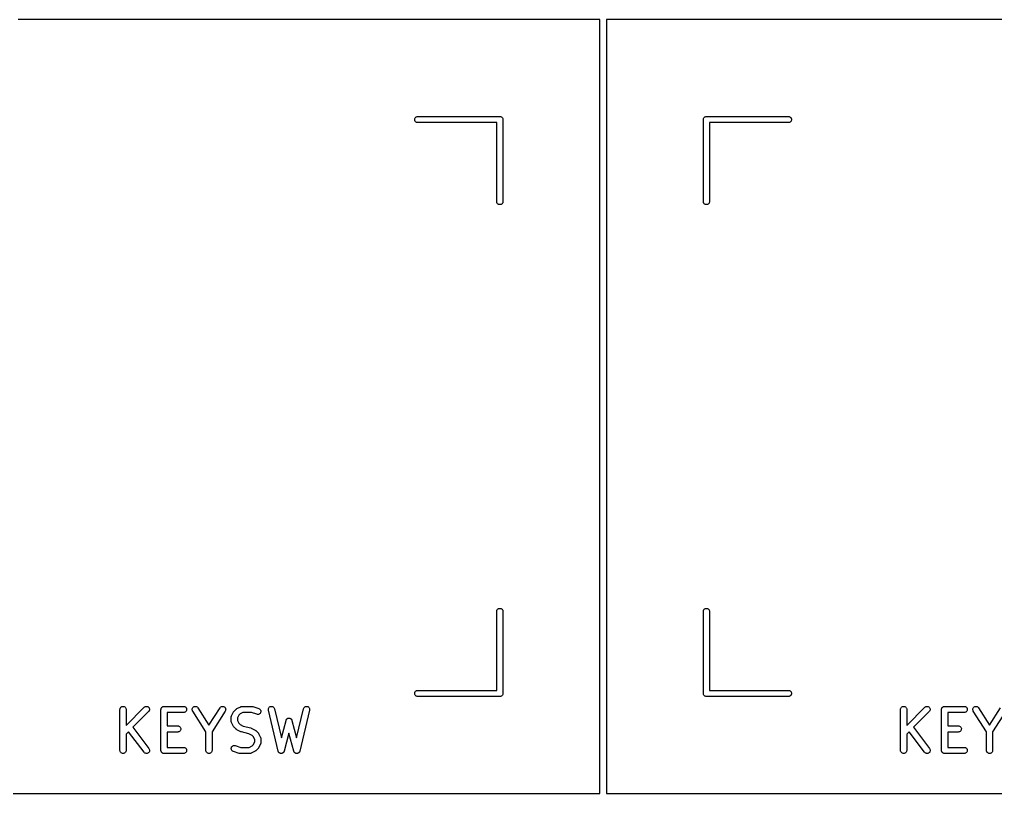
# Model space of a CAD drawing. Extents: x 2.66 to 9.48, y -6.37 to -1.13.
# Drawn here: x 5.101 to 6.039, y -3.444 to -2.7 of the extents above; entities that cross this region are included whole.
import ezdxf

# ---------------------------------------------------------------- set-up
doc = ezdxf.new("R2010")
doc.units = 0
doc.header["$MEASUREMENT"] = 0
doc.layers.add('BLACK', color=7, linetype='CONTINUOUS')

msp = doc.modelspace()

# ---------------------------------------------------------------- linework, layer by layer
at = {"layer": 'BLACK', "linetype": 'CONTINUOUS'}
for p, q in [((5.65866, -2.70039), (5.09995, -2.70039)), ((5.65866, -3.4437), (5.65866, -2.70039)), ((5.84887, -2.70039), (5.66496, -2.70039)), ((5.66496, -2.70039), (5.66496, -3.4437)), ((5.84902, -2.70041), (5.84887, -2.70039)), ((5.84916, -2.70039), (5.84902, -2.70041)), ((5.84926, -2.70039), (5.84916, -2.70039)), ((5.84941, -2.70041), (5.84926, -2.70039)), ((5.84955, -2.70039), (5.84941, -2.70041)), ((6.40827, -2.70039), (5.84955, -2.70039)), ((5.48089, -2.79646), (5.48095, -2.79588)), ((5.48095, -2.79704), (5.48089, -2.79646)), ((5.48095, -2.79588), (5.48112, -2.79532)), ((5.48112, -2.79759), (5.48095, -2.79704)), ((5.48112, -2.79532), (5.48139, -2.79481)), ((5.48139, -2.79811), (5.48112, -2.79759)), ((5.48139, -2.79481), (5.48176, -2.79436)), ((5.48176, -2.79855), (5.48139, -2.79811)), ((5.48176, -2.79436), (5.48221, -2.79399)), ((5.48221, -2.79892), (5.48176, -2.79855)), ((5.48221, -2.79399), (5.48272, -2.79372)), ((5.48272, -2.7992), (5.48221, -2.79892)), ((5.48272, -2.79372), (5.48328, -2.79355)), ((5.48328, -2.79937), (5.48272, -2.7992)), ((5.48328, -2.79355), (5.48371, -2.7935)), ((5.48371, -2.79941), (5.48328, -2.79937)), ((5.48371, -2.7935), (5.56245, -2.7935)), ((5.55965, -2.79941), (5.48371, -2.79941)), ((5.55965, -2.87534), (5.55965, -2.79941)), ((5.56245, -2.7935), (5.5626, -2.79349)), ((5.5626, -2.79349), (5.56274, -2.7935)), ((5.56274, -2.7935), (5.56318, -2.79355)), ((5.56318, -2.79355), (5.56373, -2.79372)), ((5.56373, -2.79372), (5.56425, -2.79399)), ((5.56425, -2.79399), (5.5647, -2.79436)), ((5.5647, -2.79436), (5.56507, -2.79481)), ((5.56507, -2.79481), (5.56534, -2.79532)), ((5.56534, -2.79532), (5.56551, -2.79588)), ((5.56551, -2.79588), (5.56557, -2.79646)), ((5.56557, -2.79646), (5.56555, -2.7966)), ((5.56555, -2.7966), (5.56555, -2.87534)), ((5.75806, -2.79646), (5.75811, -2.79588)), ((5.75807, -2.7966), (5.75806, -2.79646)), ((5.75807, -2.87534), (5.75807, -2.7966)), ((5.75811, -2.79588), (5.75828, -2.79532)), ((5.75828, -2.79532), (5.75856, -2.79481)), ((5.75856, -2.79481), (5.75893, -2.79436)), ((5.75893, -2.79436), (5.75938, -2.79399)), ((5.75938, -2.79399), (5.75989, -2.79372)), ((5.75989, -2.79372), (5.76044, -2.79355)), ((5.76044, -2.79355), (5.76088, -2.7935)), ((5.76088, -2.7935), (5.76102, -2.79349)), ((5.76102, -2.79349), (5.76117, -2.7935)), ((5.76117, -2.7935), (5.83991, -2.7935)), ((5.83991, -2.79941), (5.76398, -2.79941)), ((5.76398, -2.79941), (5.76398, -2.87534)), ((5.83991, -2.7935), (5.84034, -2.79355)), ((5.84034, -2.79937), (5.83991, -2.79941)), ((5.84034, -2.79355), (5.8409, -2.79372)), ((5.8409, -2.7992), (5.84034, -2.79937)), ((5.8409, -2.79372), (5.84141, -2.79399)), ((5.84141, -2.79892), (5.8409, -2.7992)), ((5.84141, -2.79399), (5.84186, -2.79436)), ((5.84186, -2.79855), (5.84141, -2.79892)), ((5.84186, -2.79436), (5.84223, -2.79481)), ((5.84223, -2.79811), (5.84186, -2.79855)), ((5.84223, -2.79481), (5.8425, -2.79532)), ((5.8425, -2.79759), (5.84223, -2.79811)), ((5.8425, -2.79532), (5.84267, -2.79588)), ((5.84267, -2.79704), (5.8425, -2.79759)), ((5.84267, -2.79588), (5.84273, -2.79646)), ((5.84273, -2.79646), (5.84267, -2.79704)), ((5.55969, -2.87578), (5.55965, -2.87534)), ((5.55986, -2.87633), (5.55969, -2.87578)), ((5.56013, -2.87685), (5.55986, -2.87633)), ((5.5605, -2.87729), (5.56013, -2.87685)), ((5.56507, -2.87685), (5.5647, -2.87729)), ((5.56534, -2.87633), (5.56507, -2.87685)), ((5.56551, -2.87578), (5.56534, -2.87633)), ((5.56555, -2.87534), (5.56551, -2.87578)), ((5.75811, -2.87578), (5.75807, -2.87534)), ((5.75828, -2.87633), (5.75811, -2.87578)), ((5.75856, -2.87685), (5.75828, -2.87633)), ((5.75893, -2.87729), (5.75856, -2.87685)), ((5.76349, -2.87685), (5.76312, -2.87729)), ((5.76376, -2.87633), (5.76349, -2.87685)), ((5.76393, -2.87578), (5.76376, -2.87633)), ((5.76398, -2.87534), (5.76393, -2.87578)), ((5.56095, -2.87766), (5.5605, -2.87729)), ((5.56146, -2.87794), (5.56095, -2.87766)), ((5.56202, -2.87811), (5.56146, -2.87794)), ((5.5626, -2.87816), (5.56202, -2.87811)), ((5.56318, -2.87811), (5.5626, -2.87816)), ((5.56373, -2.87794), (5.56318, -2.87811)), ((5.56425, -2.87766), (5.56373, -2.87794)), ((5.5647, -2.87729), (5.56425, -2.87766)), ((5.75938, -2.87766), (5.75893, -2.87729)), ((5.75989, -2.87794), (5.75938, -2.87766)), ((5.76044, -2.87811), (5.75989, -2.87794)), ((5.76102, -2.87816), (5.76044, -2.87811)), ((5.7616, -2.87811), (5.76102, -2.87816)), ((5.76216, -2.87794), (5.7616, -2.87811)), ((5.76267, -2.87766), (5.76216, -2.87794)), ((5.76312, -2.87729), (5.76267, -2.87766)), ((5.55965, -3.26875), (5.55969, -3.26832)), ((5.55965, -3.34469), (5.55965, -3.26875)), ((5.55969, -3.26832), (5.55986, -3.26776)), ((5.55986, -3.26776), (5.56013, -3.26725)), ((5.56013, -3.26725), (5.5605, -3.2668)), ((5.5605, -3.2668), (5.56095, -3.26643)), ((5.56095, -3.26643), (5.56146, -3.26616)), ((5.56146, -3.26616), (5.56202, -3.26599)), ((5.56202, -3.26599), (5.5626, -3.26593)), ((5.5626, -3.26593), (5.56318, -3.26599)), ((5.56318, -3.26599), (5.56373, -3.26616)), ((5.56373, -3.26616), (5.56425, -3.26643)), ((5.56425, -3.26643), (5.5647, -3.2668)), ((5.5647, -3.2668), (5.56507, -3.26725)), ((5.56507, -3.26725), (5.56534, -3.26776)), ((5.56534, -3.26776), (5.56551, -3.26832)), ((5.56551, -3.26832), (5.56555, -3.26875)), ((5.56555, -3.26875), (5.56555, -3.34749)), ((5.75807, -3.26875), (5.75811, -3.26832)), ((5.75807, -3.34749), (5.75807, -3.26875)), ((5.75811, -3.26832), (5.75828, -3.26776)), ((5.75828, -3.26776), (5.75856, -3.26725)), ((5.75856, -3.26725), (5.75893, -3.2668)), ((5.75893, -3.2668), (5.75938, -3.26643)), ((5.75938, -3.26643), (5.75989, -3.26616)), ((5.75989, -3.26616), (5.76044, -3.26599)), ((5.76044, -3.26599), (5.76102, -3.26593)), ((5.76102, -3.26593), (5.7616, -3.26599)), ((5.7616, -3.26599), (5.76216, -3.26616)), ((5.76216, -3.26616), (5.76267, -3.26643)), ((5.76267, -3.26643), (5.76312, -3.2668)), ((5.76312, -3.2668), (5.76349, -3.26725)), ((5.76349, -3.26725), (5.76376, -3.26776)), ((5.76376, -3.26776), (5.76393, -3.26832)), ((5.76393, -3.26832), (5.76398, -3.26875)), ((5.76398, -3.26875), (5.76398, -3.34469)), ((5.48139, -3.34599), (5.48176, -3.34554)), ((5.48176, -3.34554), (5.48221, -3.34517)), ((5.48221, -3.34517), (5.48272, -3.3449)), ((5.48272, -3.3449), (5.48328, -3.34473)), ((5.48328, -3.34473), (5.48371, -3.34469)), ((5.48371, -3.34469), (5.55965, -3.34469)), ((5.76398, -3.34469), (5.83991, -3.34469)), ((5.83991, -3.34469), (5.84034, -3.34473)), ((5.84034, -3.34473), (5.8409, -3.3449)), ((5.8409, -3.3449), (5.84141, -3.34517)), ((5.84141, -3.34517), (5.84186, -3.34554)), ((5.84186, -3.34554), (5.84223, -3.34599)), ((5.48089, -3.34764), (5.48095, -3.34706)), ((5.48095, -3.34822), (5.48089, -3.34764)), ((5.48095, -3.34706), (5.48112, -3.3465)), ((5.48112, -3.34877), (5.48095, -3.34822)), ((5.48112, -3.3465), (5.48139, -3.34599)), ((5.48139, -3.34929), (5.48112, -3.34877)), ((5.48176, -3.34974), (5.48139, -3.34929)), ((5.48221, -3.3501), (5.48176, -3.34974)), ((5.48272, -3.35038), (5.48221, -3.3501)), ((5.48328, -3.35055), (5.48272, -3.35038)), ((5.48371, -3.35059), (5.48328, -3.35055)), ((5.56245, -3.35059), (5.48371, -3.35059)), ((5.5626, -3.3506), (5.56245, -3.35059)), ((5.56274, -3.35059), (5.5626, -3.3506)), ((5.56318, -3.35055), (5.56274, -3.35059)), ((5.56373, -3.35038), (5.56318, -3.35055)), ((5.56425, -3.3501), (5.56373, -3.35038)), ((5.5647, -3.34974), (5.56425, -3.3501)), ((5.56507, -3.34929), (5.5647, -3.34974)), ((5.56534, -3.34877), (5.56507, -3.34929)), ((5.56551, -3.34822), (5.56534, -3.34877)), ((5.56557, -3.34764), (5.56551, -3.34822)), ((5.56555, -3.34749), (5.56557, -3.34764)), ((5.75806, -3.34764), (5.75807, -3.34749)), ((5.75811, -3.34822), (5.75806, -3.34764)), ((5.75828, -3.34877), (5.75811, -3.34822)), ((5.75856, -3.34929), (5.75828, -3.34877)), ((5.75893, -3.34974), (5.75856, -3.34929)), ((5.75938, -3.3501), (5.75893, -3.34974)), ((5.75989, -3.35038), (5.75938, -3.3501)), ((5.76044, -3.35055), (5.75989, -3.35038)), ((5.76102, -3.3506), (5.76044, -3.35055)), ((5.76117, -3.35059), (5.76102, -3.3506)), ((5.83991, -3.35059), (5.76117, -3.35059)), ((5.84034, -3.35055), (5.83991, -3.35059)), ((5.8409, -3.35038), (5.84034, -3.35055)), ((5.84141, -3.3501), (5.8409, -3.35038)), ((5.84186, -3.34974), (5.84141, -3.3501)), ((5.84223, -3.34929), (5.84186, -3.34974)), ((5.84223, -3.34599), (5.8425, -3.3465)), ((5.8425, -3.34877), (5.84223, -3.34929)), ((5.8425, -3.3465), (5.84267, -3.34706)), ((5.84267, -3.34822), (5.8425, -3.34877)), ((5.84267, -3.34706), (5.84273, -3.34764)), ((5.84273, -3.34764), (5.84267, -3.34822)), ((5.19782, -3.36295), (5.19788, -3.36237)), ((5.19782, -3.36299), (5.19782, -3.36295)), ((5.19782, -3.40236), (5.19782, -3.36299)), ((5.19788, -3.36237), (5.19805, -3.36182)), ((5.19805, -3.36182), (5.19833, -3.36132)), ((5.19833, -3.36132), (5.1987, -3.36088)), ((5.1987, -3.36088), (5.19915, -3.36052)), ((5.19915, -3.36052), (5.19966, -3.36025)), ((5.19966, -3.36025), (5.20022, -3.36009)), ((5.20022, -3.36009), (5.20079, -3.36003)), ((5.20079, -3.36003), (5.20136, -3.36009)), ((5.20136, -3.36009), (5.20191, -3.36027)), ((5.20191, -3.36027), (5.20242, -3.36054)), ((5.20242, -3.36054), (5.20286, -3.36091)), ((5.20286, -3.36091), (5.20323, -3.36135)), ((5.20323, -3.36135), (5.2035, -3.36186)), ((5.2035, -3.36186), (5.20367, -3.36241)), ((5.20367, -3.36241), (5.20372, -3.36299)), ((5.20372, -3.37836), (5.22118, -3.3609)), ((5.20372, -3.36299), (5.20372, -3.37836)), ((5.22118, -3.3609), (5.22121, -3.36087)), ((5.22121, -3.36087), (5.22166, -3.36051)), ((5.22166, -3.36051), (5.22217, -3.36025)), ((5.22217, -3.36025), (5.22272, -3.36008)), ((5.22272, -3.36008), (5.2233, -3.36003)), ((5.2233, -3.36003), (5.22387, -3.3601)), ((5.22387, -3.3601), (5.22442, -3.36027)), ((5.22442, -3.36027), (5.22493, -3.36055)), ((5.22493, -3.36055), (5.22537, -3.36091)), ((5.22537, -3.36091), (5.22573, -3.36136)), ((5.22599, -3.36412), (5.22572, -3.36463)), ((5.22573, -3.36136), (5.226, -3.36187)), ((5.22616, -3.36357), (5.22599, -3.36412)), ((5.226, -3.36187), (5.22616, -3.36242)), ((5.22616, -3.36242), (5.22622, -3.363)), ((5.22622, -3.363), (5.22616, -3.36357)), ((5.23719, -3.36295), (5.23722, -3.36267)), ((5.23719, -3.36297), (5.23719, -3.36295)), ((5.23719, -3.36299), (5.23719, -3.36297)), ((5.23719, -3.36297), (5.23719, -3.36297)), ((5.23719, -3.36297), (5.23719, -3.36297)), ((5.23719, -3.40236), (5.23719, -3.36299)), ((5.23722, -3.36267), (5.23725, -3.36239)), ((5.23725, -3.36237), (5.23733, -3.36211)), ((5.23725, -3.36238), (5.23725, -3.36237)), ((5.23725, -3.36239), (5.23725, -3.36238)), ((5.23733, -3.36211), (5.23742, -3.36184)), ((5.23742, -3.36182), (5.23756, -3.36158)), ((5.23742, -3.36183), (5.23742, -3.36182)), ((5.23742, -3.36184), (5.23742, -3.36183)), ((5.23756, -3.36158), (5.23769, -3.36134)), ((5.23769, -3.36134), (5.2377, -3.36133)), ((5.2377, -3.36132), (5.23788, -3.36111)), ((5.2377, -3.36133), (5.2377, -3.36132)), ((5.23788, -3.36111), (5.23806, -3.36089)), ((5.23806, -3.36089), (5.23807, -3.36089)), ((5.23807, -3.36088), (5.23829, -3.3607)), ((5.23807, -3.36089), (5.23807, -3.36088)), ((5.23829, -3.3607), (5.2385, -3.36053)), ((5.2385, -3.36053), (5.23851, -3.36052)), ((5.23851, -3.36052), (5.23852, -3.36052)), ((5.23852, -3.36052), (5.23877, -3.36039)), ((5.23877, -3.36039), (5.23901, -3.36026)), ((5.23901, -3.36026), (5.23902, -3.36025)), ((5.23902, -3.36025), (5.23903, -3.36025)), ((5.23903, -3.36025), (5.2393, -3.36017)), ((5.2393, -3.36017), (5.23957, -3.36009)), ((5.23957, -3.36009), (5.23958, -3.36009)), ((5.23958, -3.36009), (5.23959, -3.36009)), ((5.23959, -3.36009), (5.23986, -3.36006)), ((5.23986, -3.36006), (5.24014, -3.36003)), ((5.24014, -3.36003), (5.25889, -3.36003)), ((5.25889, -3.36003), (5.25893, -3.36003)), ((5.25893, -3.36003), (5.2595, -3.3601)), ((5.2595, -3.3601), (5.26005, -3.36027)), ((5.26005, -3.36027), (5.26055, -3.36055)), ((5.26055, -3.36055), (5.261, -3.36092)), ((5.261, -3.36092), (5.26136, -3.36137)), ((5.26161, -3.36413), (5.26133, -3.36464)), ((5.26136, -3.36137), (5.26162, -3.36188)), ((5.26178, -3.36358), (5.26161, -3.36413)), ((5.26162, -3.36188), (5.26179, -3.36243)), ((5.26184, -3.36301), (5.26178, -3.36358)), ((5.26179, -3.36243), (5.26184, -3.36301)), ((5.26718, -3.36289), (5.26726, -3.36232)), ((5.26722, -3.36346), (5.26718, -3.36289)), ((5.26737, -3.36402), (5.26722, -3.36346)), ((5.26726, -3.36232), (5.26744, -3.36177)), ((5.26762, -3.36454), (5.26737, -3.36402)), ((5.26744, -3.36177), (5.26773, -3.36127)), ((5.26764, -3.36457), (5.26762, -3.36454)), ((5.26773, -3.36127), (5.26811, -3.36084)), ((5.26811, -3.36084), (5.26857, -3.36049)), ((5.26857, -3.36049), (5.26908, -3.36023)), ((5.26908, -3.36023), (5.26964, -3.36008)), ((5.26964, -3.36008), (5.27021, -3.36004)), ((5.27021, -3.36004), (5.27079, -3.36011)), ((5.27079, -3.36011), (5.27133, -3.36029)), ((5.27133, -3.36029), (5.27183, -3.36057)), ((5.27183, -3.36057), (5.27227, -3.36095)), ((5.27227, -3.36095), (5.27263, -3.3614)), ((5.27263, -3.3614), (5.28326, -3.37811)), ((5.28326, -3.37811), (5.29389, -3.3614)), ((5.29389, -3.3614), (5.29391, -3.36137)), ((5.29391, -3.36137), (5.29427, -3.36092)), ((5.29427, -3.36092), (5.29472, -3.36055)), ((5.29472, -3.36055), (5.29522, -3.36027)), ((5.29522, -3.36027), (5.29577, -3.3601)), ((5.29577, -3.3601), (5.29634, -3.36003)), ((5.29634, -3.36003), (5.29692, -3.36008)), ((5.29692, -3.36008), (5.29747, -3.36024)), ((5.29747, -3.36024), (5.29798, -3.36051)), ((5.29798, -3.36051), (5.29844, -3.36087)), ((5.29844, -3.36087), (5.29881, -3.36131)), ((5.29881, -3.36131), (5.29909, -3.36181)), ((5.29913, -3.36406), (5.29887, -3.36457)), ((5.29909, -3.36181), (5.29927, -3.36236)), ((5.29929, -3.3635), (5.29913, -3.36406)), ((5.29927, -3.36236), (5.29933, -3.36293)), ((5.29933, -3.36293), (5.29929, -3.3635)), ((5.30742, -3.36465), (5.30929, -3.36277)), ((5.30929, -3.36277), (5.30932, -3.36275)), ((5.30932, -3.36275), (5.30945, -3.36264)), ((5.30945, -3.36264), (5.30957, -3.36253)), ((5.30957, -3.36253), (5.30968, -3.36246)), ((5.30968, -3.36246), (5.30977, -3.36239)), ((5.30977, -3.36239), (5.30992, -3.36231)), ((5.30992, -3.36231), (5.31006, -3.36222)), ((5.31006, -3.36222), (5.31381, -3.36035)), ((5.31381, -3.36035), (5.31385, -3.36033)), ((5.31385, -3.36033), (5.31393, -3.3603)), ((5.31393, -3.3603), (5.314, -3.36026)), ((5.314, -3.36026), (5.3142, -3.3602)), ((5.3142, -3.3602), (5.31439, -3.36013)), ((5.31439, -3.36013), (5.31447, -3.36012)), ((5.31447, -3.36012), (5.31456, -3.36009)), ((5.31456, -3.36009), (5.31476, -3.36007)), ((5.31476, -3.36007), (5.31496, -3.36004)), ((5.31496, -3.36004), (5.31504, -3.36004)), ((5.31504, -3.36004), (5.31513, -3.36003)), ((5.31513, -3.36003), (5.3245, -3.36003)), ((5.3245, -3.36003), (5.32454, -3.36003)), ((5.32454, -3.36003), (5.32471, -3.36005)), ((5.32471, -3.36005), (5.32487, -3.36006)), ((5.32487, -3.36006), (5.32499, -3.36009)), ((5.32499, -3.36009), (5.32512, -3.3601)), ((5.32512, -3.3601), (5.32528, -3.36015)), ((5.32528, -3.36015), (5.32544, -3.36019)), ((5.32544, -3.36019), (5.33106, -3.36206)), ((5.33106, -3.36206), (5.3311, -3.36207)), ((5.3311, -3.36207), (5.33162, -3.36232)), ((5.33162, -3.36232), (5.33209, -3.36266)), ((5.33209, -3.36266), (5.33248, -3.36308)), ((5.33248, -3.36308), (5.33278, -3.36357)), ((5.33278, -3.36357), (5.33298, -3.36411)), ((5.33298, -3.36411), (5.33307, -3.36468)), ((5.3403, -3.36306), (5.34034, -3.36248)), ((5.34037, -3.36363), (5.3403, -3.36306)), ((5.34034, -3.36248), (5.34049, -3.36193)), ((5.34038, -3.36367), (5.34037, -3.36363)), ((5.34975, -3.40304), (5.34038, -3.36367)), ((5.34049, -3.36193), (5.34075, -3.36141)), ((5.34075, -3.36141), (5.34111, -3.36096)), ((5.34111, -3.36096), (5.34154, -3.36058)), ((5.34154, -3.36058), (5.34204, -3.36029)), ((5.34204, -3.36029), (5.34259, -3.36011)), ((5.34259, -3.36011), (5.34316, -3.36004)), ((5.34316, -3.36004), (5.34373, -3.36007)), ((5.34373, -3.36007), (5.34429, -3.36022)), ((5.34429, -3.36022), (5.34481, -3.36048)), ((5.34481, -3.36048), (5.34526, -3.36083)), ((5.34526, -3.36083), (5.34565, -3.36126)), ((5.34565, -3.36126), (5.34594, -3.36176)), ((5.34594, -3.36176), (5.34612, -3.3623)), ((5.34612, -3.3623), (5.35279, -3.39029)), ((5.36746, -3.39029), (5.37412, -3.3623)), ((5.37987, -3.36367), (5.3705, -3.40304)), ((5.37412, -3.3623), (5.37413, -3.36226)), ((5.37413, -3.36226), (5.37433, -3.36172)), ((5.37433, -3.36172), (5.37463, -3.36123)), ((5.37463, -3.36123), (5.37501, -3.3608)), ((5.37501, -3.3608), (5.37548, -3.36046)), ((5.37548, -3.36046), (5.376, -3.36021)), ((5.376, -3.36021), (5.37655, -3.36007)), ((5.37655, -3.36007), (5.37713, -3.36004)), ((5.37713, -3.36004), (5.3777, -3.36012)), ((5.3777, -3.36012), (5.37824, -3.36031)), ((5.37824, -3.36031), (5.37874, -3.3606)), ((5.37874, -3.3606), (5.37917, -3.36099)), ((5.37917, -3.36099), (5.37952, -3.36145)), ((5.37952, -3.36145), (5.37977, -3.36197)), ((5.37977, -3.36197), (5.37991, -3.36253)), ((5.37995, -3.3631), (5.37987, -3.36367)), ((5.37991, -3.36253), (5.37995, -3.3631)), ((5.94742, -3.36295), (5.94749, -3.36237)), ((5.94742, -3.36299), (5.94742, -3.36295)), ((5.94742, -3.40236), (5.94742, -3.36299)), ((5.94749, -3.36237), (5.94766, -3.36182)), ((5.94766, -3.36182), (5.94794, -3.36132)), ((5.94794, -3.36132), (5.94831, -3.36088)), ((5.94831, -3.36088), (5.94876, -3.36052)), ((5.94876, -3.36052), (5.94927, -3.36025)), ((5.94927, -3.36025), (5.94982, -3.36009)), ((5.94982, -3.36009), (5.9504, -3.36003)), ((5.9504, -3.36003), (5.95097, -3.36009)), ((5.95097, -3.36009), (5.95152, -3.36027)), ((5.95152, -3.36027), (5.95203, -3.36054)), ((5.95203, -3.36054), (5.95247, -3.36091)), ((5.95247, -3.36091), (5.95283, -3.36135)), ((5.95283, -3.36135), (5.9531, -3.36186)), ((5.9531, -3.36186), (5.95327, -3.36241)), ((5.95327, -3.36241), (5.95333, -3.36299)), ((5.95333, -3.37836), (5.97078, -3.3609)), ((5.95333, -3.36299), (5.95333, -3.37836)), ((5.97078, -3.3609), (5.97081, -3.36087)), ((5.97081, -3.36087), (5.97126, -3.36051)), ((5.97126, -3.36051), (5.97178, -3.36025)), ((5.97178, -3.36025), (5.97233, -3.36008)), ((5.97233, -3.36008), (5.9729, -3.36003)), ((5.9729, -3.36003), (5.97348, -3.3601)), ((5.97348, -3.3601), (5.97403, -3.36027)), ((5.97403, -3.36027), (5.97453, -3.36055)), ((5.97453, -3.36055), (5.97497, -3.36091)), ((5.97497, -3.36091), (5.97534, -3.36136)), ((5.9756, -3.36412), (5.97533, -3.36463)), ((5.97534, -3.36136), (5.97561, -3.36187)), ((5.97577, -3.36357), (5.9756, -3.36412)), ((5.97561, -3.36187), (5.97577, -3.36242)), ((5.97577, -3.36242), (5.97582, -3.363)), ((5.97582, -3.363), (5.97577, -3.36357)), ((5.98679, -3.36295), (5.98682, -3.36267)), ((5.98679, -3.36297), (5.98679, -3.36295)), ((5.98679, -3.36299), (5.98679, -3.36297)), ((5.98679, -3.36297), (5.98679, -3.36297)), ((5.98679, -3.36297), (5.98679, -3.36297)), ((5.98679, -3.40236), (5.98679, -3.36299)), ((5.98682, -3.36267), (5.98685, -3.36239)), ((5.98685, -3.36239), (5.98686, -3.36238)), ((5.98686, -3.36237), (5.98694, -3.36211)), ((5.98686, -3.36238), (5.98686, -3.36237)), ((5.98694, -3.36211), (5.98702, -3.36184)), ((5.98702, -3.36184), (5.98703, -3.36183)), ((5.98703, -3.36182), (5.98717, -3.36158)), ((5.98703, -3.36183), (5.98703, -3.36182)), ((5.98717, -3.36158), (5.9873, -3.36134)), ((5.9873, -3.36133), (5.98731, -3.36132)), ((5.9873, -3.36134), (5.9873, -3.36133)), ((5.98731, -3.36132), (5.98749, -3.36111)), ((5.98749, -3.36111), (5.98766, -3.36089)), ((5.98766, -3.36089), (5.98767, -3.36089)), ((5.98767, -3.36089), (5.98768, -3.36088)), ((5.98768, -3.36088), (5.98789, -3.3607)), ((5.98789, -3.3607), (5.98811, -3.36053)), ((5.98811, -3.36053), (5.98812, -3.36052)), ((5.98812, -3.36052), (5.98813, -3.36052)), ((5.98813, -3.36052), (5.98837, -3.36039)), ((5.98837, -3.36039), (5.98862, -3.36026)), ((5.98862, -3.36026), (5.98863, -3.36025)), ((5.98863, -3.36025), (5.98864, -3.36025)), ((5.98864, -3.36025), (5.98891, -3.36017)), ((5.98891, -3.36017), (5.98917, -3.36009)), ((5.98917, -3.36009), (5.98918, -3.36009)), ((5.98918, -3.36009), (5.98919, -3.36009)), ((5.98919, -3.36009), (5.98947, -3.36006)), ((5.98947, -3.36006), (5.98975, -3.36003)), ((5.98975, -3.36003), (6.00849, -3.36003)), ((6.00849, -3.36003), (6.00853, -3.36003)), ((6.00853, -3.36003), (6.00911, -3.3601)), ((6.00911, -3.3601), (6.00966, -3.36027)), ((6.00966, -3.36027), (6.01016, -3.36055)), ((6.01016, -3.36055), (6.0106, -3.36092)), ((6.0106, -3.36092), (6.01096, -3.36137)), ((6.01121, -3.36413), (6.01094, -3.36464)), ((6.01096, -3.36137), (6.01123, -3.36188)), ((6.01139, -3.36358), (6.01121, -3.36413)), ((6.01123, -3.36188), (6.01139, -3.36243)), ((6.01139, -3.36243), (6.01145, -3.36301)), ((6.01145, -3.36301), (6.01139, -3.36358)), ((6.01679, -3.36289), (6.01687, -3.36232)), ((6.01683, -3.36346), (6.01679, -3.36289)), ((6.01697, -3.36402), (6.01683, -3.36346)), ((6.01687, -3.36232), (6.01705, -3.36177)), ((6.01723, -3.36454), (6.01697, -3.36402)), ((6.01705, -3.36177), (6.01734, -3.36127)), ((6.01725, -3.36457), (6.01723, -3.36454)), ((6.01734, -3.36127), (6.01772, -3.36084)), ((6.01772, -3.36084), (6.01817, -3.36049)), ((6.01817, -3.36049), (6.01869, -3.36023)), ((6.01869, -3.36023), (6.01925, -3.36008)), ((6.01925, -3.36008), (6.01982, -3.36004)), ((6.01982, -3.36004), (6.02039, -3.36011)), ((6.02039, -3.36011), (6.02094, -3.36029)), ((6.02094, -3.36029), (6.02144, -3.36057)), ((6.02144, -3.36057), (6.02188, -3.36095)), ((6.02188, -3.36095), (6.02223, -3.3614)), ((6.02223, -3.3614), (6.03286, -3.37811)), ((6.03286, -3.37811), (6.0435, -3.3614)), ((5.22535, -3.36508), (5.21029, -3.38014)), ((5.22572, -3.36463), (5.22535, -3.36508)), ((5.25889, -3.36594), (5.24309, -3.36594)), ((5.24309, -3.36594), (5.24309, -3.37878)), ((5.25946, -3.36588), (5.25889, -3.36594)), ((5.26001, -3.36572), (5.25946, -3.36588)), ((5.26052, -3.36545), (5.26001, -3.36572)), ((5.26097, -3.36508), (5.26052, -3.36545)), ((5.26133, -3.36464), (5.26097, -3.36508)), ((5.28031, -3.38447), (5.26764, -3.36457)), ((5.29887, -3.36457), (5.28621, -3.38447)), ((5.30468, -3.37045), (5.30469, -3.37036)), ((5.30468, -3.37049), (5.30468, -3.37045)), ((5.30468, -3.37424), (5.30468, -3.37049)), ((5.30469, -3.37027), (5.30472, -3.37007)), ((5.30469, -3.37036), (5.30469, -3.37027)), ((5.30472, -3.37007), (5.30474, -3.36987)), ((5.30474, -3.36987), (5.30477, -3.36979)), ((5.30477, -3.36979), (5.30478, -3.3697)), ((5.30478, -3.3697), (5.30486, -3.36952)), ((5.30486, -3.36952), (5.30492, -3.36932)), ((5.30492, -3.36932), (5.30496, -3.36925)), ((5.30496, -3.36925), (5.30499, -3.36917)), ((5.30499, -3.36917), (5.30686, -3.36542)), ((5.30686, -3.36542), (5.30688, -3.36538)), ((5.30688, -3.36538), (5.30697, -3.36524)), ((5.30697, -3.36524), (5.30705, -3.36509)), ((5.30705, -3.36509), (5.30713, -3.365)), ((5.30713, -3.365), (5.3072, -3.3649)), ((5.3072, -3.3649), (5.30731, -3.36478)), ((5.30731, -3.36478), (5.30742, -3.36465)), ((5.31193, -3.36849), (5.31058, -3.37118)), ((5.31058, -3.37118), (5.31058, -3.37354)), ((5.31058, -3.37354), (5.31193, -3.37624)), ((5.31313, -3.36729), (5.31193, -3.36849)), ((5.31583, -3.36594), (5.31313, -3.36729)), ((5.32402, -3.36594), (5.31583, -3.36594)), ((5.32919, -3.36766), (5.32402, -3.36594)), ((5.32976, -3.36779), (5.32919, -3.36766)), ((5.33033, -3.36781), (5.32976, -3.36779)), ((5.3309, -3.36771), (5.33033, -3.36781)), ((5.33144, -3.36751), (5.3309, -3.36771)), ((5.33193, -3.3672), (5.33144, -3.36751)), ((5.33235, -3.36681), (5.33193, -3.3672)), ((5.33268, -3.36634), (5.33235, -3.36681)), ((5.33292, -3.36582), (5.33268, -3.36634)), ((5.33305, -3.36525), (5.33292, -3.36582)), ((5.33307, -3.36468), (5.33305, -3.36525)), ((5.35279, -3.39029), (5.35727, -3.37348)), ((5.35727, -3.37348), (5.35728, -3.37344)), ((5.35728, -3.37344), (5.35732, -3.37335)), ((5.35732, -3.37335), (5.35734, -3.37325)), ((5.35734, -3.37325), (5.35742, -3.37308)), ((5.35742, -3.37308), (5.35749, -3.3729)), ((5.35749, -3.3729), (5.35754, -3.37282)), ((5.35754, -3.37282), (5.35758, -3.37273)), ((5.35758, -3.37273), (5.3577, -3.37257)), ((5.3577, -3.37257), (5.3578, -3.37241)), ((5.3578, -3.37241), (5.35787, -3.37234)), ((5.35787, -3.37234), (5.35792, -3.37227)), ((5.35792, -3.37227), (5.35807, -3.37214)), ((5.35807, -3.37214), (5.3582, -3.372)), ((5.3582, -3.372), (5.35828, -3.37194)), ((5.35828, -3.37194), (5.35835, -3.37188)), ((5.35835, -3.37188), (5.35851, -3.37178)), ((5.35851, -3.37178), (5.35867, -3.37167)), ((5.35867, -3.37167), (5.35876, -3.37163)), ((5.35876, -3.37163), (5.35884, -3.37158)), ((5.35884, -3.37158), (5.35902, -3.37151)), ((5.35902, -3.37151), (5.3592, -3.37143)), ((5.3592, -3.37143), (5.35929, -3.37141)), ((5.35929, -3.37141), (5.35938, -3.37138)), ((5.35938, -3.37138), (5.35957, -3.37135)), ((5.35957, -3.37135), (5.35976, -3.37131)), ((5.35976, -3.37131), (5.35986, -3.3713)), ((5.35986, -3.3713), (5.35995, -3.37129)), ((5.35995, -3.37129), (5.36014, -3.3713)), ((5.36014, -3.3713), (5.36034, -3.37129)), ((5.36034, -3.37129), (5.36043, -3.37131)), ((5.36043, -3.37131), (5.36053, -3.37131)), ((5.36053, -3.37131), (5.36071, -3.37136)), ((5.36071, -3.37136), (5.3609, -3.37139)), ((5.3609, -3.37139), (5.36099, -3.37142)), ((5.36099, -3.37142), (5.36109, -3.37145)), ((5.36109, -3.37145), (5.36126, -3.37153)), ((5.36126, -3.37153), (5.36144, -3.37159)), ((5.36144, -3.37159), (5.36152, -3.37165)), ((5.36152, -3.37165), (5.36161, -3.37169)), ((5.36161, -3.37169), (5.36177, -3.3718)), ((5.36177, -3.3718), (5.36193, -3.3719)), ((5.36193, -3.3719), (5.362, -3.37197)), ((5.362, -3.37197), (5.36208, -3.37202)), ((5.36208, -3.37202), (5.36221, -3.37216)), ((5.36221, -3.37216), (5.36235, -3.3723)), ((5.36235, -3.3723), (5.36241, -3.37237)), ((5.36241, -3.37237), (5.36247, -3.37245)), ((5.36247, -3.37245), (5.36257, -3.37261)), ((5.36257, -3.37261), (5.36268, -3.37277)), ((5.36268, -3.37277), (5.36272, -3.37285)), ((5.36272, -3.37285), (5.36277, -3.37294)), ((5.36277, -3.37294), (5.36284, -3.37312)), ((5.36284, -3.37312), (5.36292, -3.37329)), ((5.36292, -3.37329), (5.36294, -3.37338)), ((5.36294, -3.37338), (5.36298, -3.37348)), ((5.36298, -3.37348), (5.36746, -3.39029)), ((5.97496, -3.36508), (5.9599, -3.38014)), ((5.97533, -3.36463), (5.97496, -3.36508)), ((6.00849, -3.36594), (5.9927, -3.36594)), ((5.9927, -3.36594), (5.9927, -3.37878)), ((6.00907, -3.36588), (6.00849, -3.36594)), ((6.00962, -3.36572), (6.00907, -3.36588)), ((6.01013, -3.36545), (6.00962, -3.36572)), ((6.01057, -3.36508), (6.01013, -3.36545)), ((6.01094, -3.36464), (6.01057, -3.36508)), ((6.02991, -3.38447), (6.01725, -3.36457)), ((6.04848, -3.36457), (6.03582, -3.38447)), ((5.21029, -3.38014), (5.22563, -3.40059)), ((5.24309, -3.37878), (5.25326, -3.37878)), ((5.25326, -3.37878), (5.2533, -3.37878)), ((5.2533, -3.37878), (5.25388, -3.37885)), ((5.25388, -3.37885), (5.25443, -3.37902)), ((5.25443, -3.37902), (5.25493, -3.3793)), ((5.25493, -3.3793), (5.25537, -3.37967)), ((5.25537, -3.37967), (5.25573, -3.38012)), ((5.25598, -3.38288), (5.25571, -3.38339)), ((5.25573, -3.38012), (5.256, -3.38063)), ((5.25615, -3.38233), (5.25598, -3.38288)), ((5.256, -3.38063), (5.25616, -3.38118)), ((5.25621, -3.38176), (5.25615, -3.38233)), ((5.25616, -3.38118), (5.25621, -3.38176)), ((5.30469, -3.37432), (5.30468, -3.37424)), ((5.30468, -3.37441), (5.30469, -3.37432)), ((5.30471, -3.37461), (5.30468, -3.37441)), ((5.30473, -3.37481), (5.30471, -3.37461)), ((5.30476, -3.37489), (5.30473, -3.37481)), ((5.30477, -3.37498), (5.30476, -3.37489)), ((5.30484, -3.37517), (5.30477, -3.37498)), ((5.3049, -3.37536), (5.30484, -3.37517)), ((5.30494, -3.37544), (5.3049, -3.37536)), ((5.30497, -3.37552), (5.30494, -3.37544)), ((5.30499, -3.37556), (5.30497, -3.37552)), ((5.30686, -3.37931), (5.30499, -3.37556)), ((5.30695, -3.37945), (5.30686, -3.37931)), ((5.30703, -3.37959), (5.30695, -3.37945)), ((5.30711, -3.37969), (5.30703, -3.37959)), ((5.30717, -3.37979), (5.30711, -3.37969)), ((5.30728, -3.37991), (5.30717, -3.37979)), ((5.30739, -3.38004), (5.30728, -3.37991)), ((5.30742, -3.38007), (5.30739, -3.38004)), ((5.30929, -3.38195), (5.30742, -3.38007)), ((5.30942, -3.38205), (5.30929, -3.38195)), ((5.30954, -3.38217), (5.30942, -3.38205)), ((5.30964, -3.38224), (5.30954, -3.38217)), ((5.30974, -3.38231), (5.30964, -3.38224)), ((5.30988, -3.38239), (5.30974, -3.38231)), ((5.31002, -3.38248), (5.30988, -3.38239)), ((5.31006, -3.3825), (5.31002, -3.38248)), ((5.31381, -3.38438), (5.31006, -3.3825)), ((5.31193, -3.37624), (5.31313, -3.37743)), ((5.31313, -3.37743), (5.31616, -3.37895)), ((5.31616, -3.37895), (5.32334, -3.38075)), ((5.32334, -3.38075), (5.32338, -3.38076)), ((5.32338, -3.38076), (5.3234, -3.38076)), ((5.3234, -3.38076), (5.32341, -3.38076)), ((5.32341, -3.38076), (5.32367, -3.38086)), ((5.32367, -3.38086), (5.32392, -3.38096)), ((5.32392, -3.38096), (5.32394, -3.38096)), ((5.32394, -3.38096), (5.32395, -3.38097)), ((5.32395, -3.38097), (5.3277, -3.38284)), ((5.3277, -3.38284), (5.32774, -3.38286)), ((5.32774, -3.38286), (5.32787, -3.38295)), ((5.32787, -3.38295), (5.32802, -3.38303)), ((5.32802, -3.38303), (5.32812, -3.38311)), ((5.32812, -3.38311), (5.32822, -3.38318)), ((5.32822, -3.38318), (5.32834, -3.38329)), ((5.32834, -3.38329), (5.32847, -3.3834)), ((5.9599, -3.38014), (5.97523, -3.40059)), ((5.9927, -3.37878), (6.00287, -3.37878)), ((6.00287, -3.37878), (6.00291, -3.37878)), ((6.00291, -3.37878), (6.00348, -3.37885)), ((6.00348, -3.37885), (6.00403, -3.37902)), ((6.00403, -3.37902), (6.00454, -3.3793)), ((6.00454, -3.3793), (6.00498, -3.37967)), ((6.00498, -3.37967), (6.00534, -3.38012)), ((6.00559, -3.38288), (6.00532, -3.38339)), ((6.00534, -3.38012), (6.00561, -3.38063)), ((6.00576, -3.38233), (6.00559, -3.38288)), ((6.00561, -3.38063), (6.00577, -3.38118)), ((6.00582, -3.38176), (6.00576, -3.38233)), ((6.00577, -3.38118), (6.00582, -3.38176)), ((5.20607, -3.38436), (5.20372, -3.38671)), ((5.20372, -3.38671), (5.20372, -3.40236)), ((5.2209, -3.40413), (5.20607, -3.38436)), ((5.25326, -3.38469), (5.24309, -3.38469)), ((5.24309, -3.38469), (5.24309, -3.3994)), ((5.25384, -3.38463), (5.25326, -3.38469)), ((5.25439, -3.38447), (5.25384, -3.38463)), ((5.2549, -3.38419), (5.25439, -3.38447)), ((5.25534, -3.38383), (5.2549, -3.38419)), ((5.25571, -3.38339), (5.25534, -3.38383)), ((5.28031, -3.40236), (5.28031, -3.38447)), ((5.28621, -3.38447), (5.28621, -3.40236)), ((5.31382, -3.38438), (5.31381, -3.38438)), ((5.31383, -3.38439), (5.31382, -3.38438)), ((5.31409, -3.38448), (5.31383, -3.38439)), ((5.31435, -3.38458), (5.31409, -3.38448)), ((5.31436, -3.38458), (5.31435, -3.38458)), ((5.31437, -3.38459), (5.31436, -3.38458)), ((5.31441, -3.3846), (5.31437, -3.38459)), ((5.3216, -3.3864), (5.31441, -3.3846)), ((5.32463, -3.38791), (5.3216, -3.3864)), ((5.32583, -3.38911), (5.32463, -3.38791)), ((5.32717, -3.39181), (5.32583, -3.38911)), ((5.32717, -3.39416), (5.32717, -3.39181)), ((5.32847, -3.3834), (5.33034, -3.38527)), ((5.33034, -3.38527), (5.33037, -3.3853)), ((5.33037, -3.3853), (5.33047, -3.38543)), ((5.33047, -3.38543), (5.33059, -3.38555)), ((5.33059, -3.38555), (5.33065, -3.38566)), ((5.33065, -3.38566), (5.33073, -3.38575)), ((5.33073, -3.38575), (5.33081, -3.3859)), ((5.33081, -3.3859), (5.33089, -3.38604)), ((5.33089, -3.38604), (5.33277, -3.38979)), ((5.33277, -3.38979), (5.33279, -3.38983)), ((5.33279, -3.38983), (5.33282, -3.38991)), ((5.33282, -3.38991), (5.33286, -3.38998)), ((5.33286, -3.38998), (5.33292, -3.39018)), ((5.33292, -3.39018), (5.33299, -3.39037)), ((5.33299, -3.39037), (5.333, -3.39045)), ((5.333, -3.39045), (5.33302, -3.39054)), ((5.33302, -3.39054), (5.33304, -3.39074)), ((5.33304, -3.39074), (5.33308, -3.39094)), ((5.33308, -3.39094), (5.33307, -3.39102)), ((5.33307, -3.39102), (5.33308, -3.39111)), ((5.33308, -3.39111), (5.33308, -3.39486)), ((5.36012, -3.3857), (5.35548, -3.40312)), ((5.36477, -3.40312), (5.36012, -3.3857)), ((5.95568, -3.38436), (5.95333, -3.38671)), ((5.95333, -3.38671), (5.95333, -3.40236)), ((5.97051, -3.40413), (5.95568, -3.38436)), ((6.00287, -3.38469), (5.9927, -3.38469)), ((5.9927, -3.38469), (5.9927, -3.3994)), ((6.00344, -3.38463), (6.00287, -3.38469)), ((6.00399, -3.38447), (6.00344, -3.38463)), ((6.0045, -3.38419), (6.00399, -3.38447)), ((6.00495, -3.38383), (6.0045, -3.38419)), ((6.00532, -3.38339), (6.00495, -3.38383)), ((6.02991, -3.40236), (6.02991, -3.38447)), ((6.03582, -3.38447), (6.03582, -3.40236)), ((5.22563, -3.40059), (5.22565, -3.40062)), ((5.22565, -3.40062), (5.22594, -3.40112)), ((5.22594, -3.40112), (5.22613, -3.40166)), ((5.22613, -3.40166), (5.22622, -3.40223)), ((5.24309, -3.3994), (5.25889, -3.3994)), ((5.25889, -3.3994), (5.25893, -3.3994)), ((5.25893, -3.3994), (5.2595, -3.39947)), ((5.2595, -3.39947), (5.26005, -3.39964)), ((5.26005, -3.39964), (5.26055, -3.39992)), ((5.26055, -3.39992), (5.261, -3.40029)), ((5.261, -3.40029), (5.26136, -3.40074)), ((5.26136, -3.40074), (5.26162, -3.40125)), ((5.26162, -3.40125), (5.26179, -3.4018)), ((5.26179, -3.4018), (5.26184, -3.40238)), ((5.30468, -3.40067), (5.3047, -3.40009)), ((5.30478, -3.40124), (5.30468, -3.40067)), ((5.3047, -3.40009), (5.30484, -3.39953)), ((5.30498, -3.40178), (5.30478, -3.40124)), ((5.30484, -3.39953), (5.30507, -3.399)), ((5.30528, -3.40227), (5.30498, -3.40178)), ((5.30507, -3.399), (5.30541, -3.39854)), ((5.30541, -3.39854), (5.30583, -3.39814)), ((5.30583, -3.39814), (5.30632, -3.39784)), ((5.30632, -3.39784), (5.30686, -3.39763)), ((5.30686, -3.39763), (5.30743, -3.39754)), ((5.30743, -3.39754), (5.308, -3.39755)), ((5.308, -3.39755), (5.30856, -3.39768)), ((5.30856, -3.39768), (5.31373, -3.3994)), ((5.31373, -3.3994), (5.32193, -3.3994)), ((5.32193, -3.3994), (5.32463, -3.39806)), ((5.32463, -3.39806), (5.32583, -3.39686)), ((5.32583, -3.39686), (5.32717, -3.39416)), ((5.33034, -3.4007), (5.32847, -3.40257)), ((5.33045, -3.40057), (5.33034, -3.4007)), ((5.33056, -3.40045), (5.33045, -3.40057)), ((5.33063, -3.40035), (5.33056, -3.40045)), ((5.33071, -3.40025), (5.33063, -3.40035)), ((5.33078, -3.4001), (5.33071, -3.40025)), ((5.33088, -3.39997), (5.33078, -3.4001)), ((5.33089, -3.39993), (5.33088, -3.39997)), ((5.33277, -3.39618), (5.33089, -3.39993)), ((5.3328, -3.3961), (5.33277, -3.39618)), ((5.33284, -3.39602), (5.3328, -3.3961)), ((5.3329, -3.39583), (5.33284, -3.39602)), ((5.33297, -3.39564), (5.3329, -3.39583)), ((5.33299, -3.39555), (5.33297, -3.39564)), ((5.33302, -3.39547), (5.33299, -3.39555)), ((5.33304, -3.39527), (5.33302, -3.39547)), ((5.33307, -3.39507), (5.33304, -3.39527)), ((5.33308, -3.3949), (5.33307, -3.39499)), ((5.33307, -3.39499), (5.33307, -3.39507)), ((5.33308, -3.39486), (5.33308, -3.3949)), ((5.97523, -3.40059), (5.97526, -3.40062)), ((5.97526, -3.40062), (5.97555, -3.40112)), ((5.97555, -3.40112), (5.97574, -3.40166)), ((5.97574, -3.40166), (5.97582, -3.40223)), ((5.9927, -3.3994), (6.00849, -3.3994)), ((6.00849, -3.3994), (6.00853, -3.3994)), ((6.00853, -3.3994), (6.00911, -3.39947)), ((6.00911, -3.39947), (6.00966, -3.39964)), ((6.00966, -3.39964), (6.01016, -3.39992)), ((6.01016, -3.39992), (6.0106, -3.40029)), ((6.0106, -3.40029), (6.01096, -3.40074)), ((6.01096, -3.40074), (6.01123, -3.40125)), ((6.01123, -3.40125), (6.01139, -3.4018)), ((6.01139, -3.4018), (6.01145, -3.40238)), ((5.19787, -3.40293), (5.19782, -3.40236)), ((5.19804, -3.40348), (5.19787, -3.40293)), ((5.19831, -3.40399), (5.19804, -3.40348)), ((5.19867, -3.40444), (5.19831, -3.40399)), ((5.19912, -3.40481), (5.19867, -3.40444)), ((5.19962, -3.40508), (5.19912, -3.40481)), ((5.20017, -3.40525), (5.19962, -3.40508)), ((5.20075, -3.40531), (5.20017, -3.40525)), ((5.20132, -3.40526), (5.20075, -3.40531)), ((5.20187, -3.4051), (5.20132, -3.40526)), ((5.20239, -3.40483), (5.20187, -3.4051)), ((5.20283, -3.40447), (5.20239, -3.40483)), ((5.2032, -3.40403), (5.20283, -3.40447)), ((5.20348, -3.40352), (5.2032, -3.40403)), ((5.20366, -3.40297), (5.20348, -3.40352)), ((5.20372, -3.4024), (5.20366, -3.40297)), ((5.20372, -3.40236), (5.20372, -3.4024)), ((5.22129, -3.40455), (5.2209, -3.40413)), ((5.22176, -3.4049), (5.22129, -3.40455)), ((5.22228, -3.40514), (5.22176, -3.4049)), ((5.22284, -3.40528), (5.22228, -3.40514)), ((5.22341, -3.40531), (5.22284, -3.40528)), ((5.22398, -3.40522), (5.22341, -3.40531)), ((5.22453, -3.40503), (5.22398, -3.40522)), ((5.22502, -3.40473), (5.22453, -3.40503)), ((5.22545, -3.40435), (5.22502, -3.40473)), ((5.22579, -3.40388), (5.22545, -3.40435)), ((5.22604, -3.40336), (5.22579, -3.40388)), ((5.22618, -3.40281), (5.22604, -3.40336)), ((5.22622, -3.40223), (5.22618, -3.40281)), ((5.23721, -3.40263), (5.23719, -3.40236)), ((5.23724, -3.40291), (5.23721, -3.40263)), ((5.23724, -3.40292), (5.23724, -3.40291)), ((5.23724, -3.40293), (5.23724, -3.40292)), ((5.23732, -3.4032), (5.23724, -3.40293)), ((5.2374, -3.40346), (5.23732, -3.4032)), ((5.23741, -3.40347), (5.2374, -3.40346)), ((5.23741, -3.40348), (5.23741, -3.40347)), ((5.23754, -3.40373), (5.23741, -3.40348)), ((5.23767, -3.40397), (5.23754, -3.40373)), ((5.23767, -3.40398), (5.23767, -3.40397)), ((5.23768, -3.40399), (5.23767, -3.40398)), ((5.23786, -3.40421), (5.23768, -3.40399)), ((5.23803, -3.40442), (5.23786, -3.40421)), ((5.23804, -3.40443), (5.23803, -3.40442)), ((5.23804, -3.40444), (5.23804, -3.40443)), ((5.23826, -3.40461), (5.23804, -3.40444)), ((5.23847, -3.40479), (5.23826, -3.40461)), ((5.23848, -3.4048), (5.23847, -3.40479)), ((5.23849, -3.40481), (5.23848, -3.4048)), ((5.23873, -3.40494), (5.23849, -3.40481)), ((5.23898, -3.40507), (5.23873, -3.40494)), ((5.23899, -3.40507), (5.23898, -3.40507)), ((5.23899, -3.40508), (5.23899, -3.40507)), ((5.23926, -3.40516), (5.23899, -3.40508)), ((5.23952, -3.40525), (5.23926, -3.40516)), ((5.23954, -3.40525), (5.23952, -3.40525)), ((5.23982, -3.40528), (5.23954, -3.40525)), ((5.23954, -3.40525), (5.23954, -3.40525)), ((5.2401, -3.40531), (5.23982, -3.40528)), ((5.24012, -3.40531), (5.2401, -3.40531)), ((5.24014, -3.40531), (5.24012, -3.40531)), ((5.24012, -3.40531), (5.24012, -3.40531)), ((5.24012, -3.40531), (5.24012, -3.40531)), ((5.25889, -3.40531), (5.24014, -3.40531)), ((5.25946, -3.40525), (5.25889, -3.40531)), ((5.26001, -3.40509), (5.25946, -3.40525)), ((5.26052, -3.40482), (5.26001, -3.40509)), ((5.26097, -3.40445), (5.26052, -3.40482)), ((5.26133, -3.40401), (5.26097, -3.40445)), ((5.26161, -3.4035), (5.26133, -3.40401)), ((5.26178, -3.40295), (5.26161, -3.4035)), ((5.26184, -3.40238), (5.26178, -3.40295)), ((5.28036, -3.40293), (5.28031, -3.40236)), ((5.28053, -3.40348), (5.28036, -3.40293)), ((5.2808, -3.40399), (5.28053, -3.40348)), ((5.28116, -3.40444), (5.2808, -3.40399)), ((5.28161, -3.40481), (5.28116, -3.40444)), ((5.28211, -3.40508), (5.28161, -3.40481)), ((5.28266, -3.40525), (5.28211, -3.40508)), ((5.28324, -3.40531), (5.28266, -3.40525)), ((5.28381, -3.40526), (5.28324, -3.40531)), ((5.28436, -3.4051), (5.28381, -3.40526)), ((5.28488, -3.40483), (5.28436, -3.4051)), ((5.28532, -3.40447), (5.28488, -3.40483)), ((5.28569, -3.40403), (5.28532, -3.40447)), ((5.28597, -3.40352), (5.28569, -3.40403)), ((5.28615, -3.40297), (5.28597, -3.40352)), ((5.28621, -3.4024), (5.28615, -3.40297)), ((5.28621, -3.40236), (5.28621, -3.4024)), ((5.30567, -3.40269), (5.30528, -3.40227)), ((5.30613, -3.40303), (5.30567, -3.40269)), ((5.30666, -3.40327), (5.30613, -3.40303)), ((5.3067, -3.40328), (5.30666, -3.40327)), ((5.31232, -3.40516), (5.3067, -3.40328)), ((5.31248, -3.4052), (5.31232, -3.40516)), ((5.31264, -3.40525), (5.31248, -3.4052)), ((5.31276, -3.40526), (5.31264, -3.40525)), ((5.31288, -3.40529), (5.31276, -3.40526)), ((5.31305, -3.40529), (5.31288, -3.40529)), ((5.31321, -3.40531), (5.31305, -3.40529)), ((5.31325, -3.40531), (5.31321, -3.40531)), ((5.32263, -3.40531), (5.31325, -3.40531)), ((5.32271, -3.4053), (5.32263, -3.40531)), ((5.3228, -3.40531), (5.32271, -3.4053)), ((5.323, -3.40527), (5.3228, -3.40531)), ((5.3232, -3.40525), (5.323, -3.40527)), ((5.32329, -3.40523), (5.3232, -3.40525)), ((5.32337, -3.40522), (5.32329, -3.40523)), ((5.32356, -3.40515), (5.32337, -3.40522)), ((5.32375, -3.40509), (5.32356, -3.40515)), ((5.32383, -3.40505), (5.32375, -3.40509)), ((5.32391, -3.40502), (5.32383, -3.40505)), ((5.32395, -3.405), (5.32391, -3.40502)), ((5.3277, -3.40312), (5.32395, -3.405)), ((5.32784, -3.40304), (5.3277, -3.40312)), ((5.32799, -3.40296), (5.32784, -3.40304)), ((5.32808, -3.40288), (5.32799, -3.40296)), ((5.32819, -3.40282), (5.32808, -3.40288)), ((5.32831, -3.4027), (5.32819, -3.40282)), ((5.32844, -3.4026), (5.32831, -3.4027)), ((5.32847, -3.40257), (5.32844, -3.4026)), ((5.3498, -3.40317), (5.34975, -3.40304)), ((5.34983, -3.4033), (5.3498, -3.40317)), ((5.34989, -3.40344), (5.34983, -3.4033)), ((5.34994, -3.40359), (5.34989, -3.40344)), ((5.35001, -3.4037), (5.34994, -3.40359)), ((5.35006, -3.40383), (5.35001, -3.4037)), ((5.35015, -3.40395), (5.35006, -3.40383)), ((5.35023, -3.40408), (5.35015, -3.40395)), ((5.35032, -3.40419), (5.35023, -3.40408)), ((5.3504, -3.4043), (5.35032, -3.40419)), ((5.35051, -3.4044), (5.3504, -3.4043)), ((5.35061, -3.40452), (5.35051, -3.4044)), ((5.35072, -3.4046), (5.35061, -3.40452)), ((5.35082, -3.40469), (5.35072, -3.4046)), ((5.35095, -3.40477), (5.35082, -3.40469)), ((5.35107, -3.40487), (5.35095, -3.40477)), ((5.35119, -3.40493), (5.35107, -3.40487)), ((5.35131, -3.405), (5.35119, -3.40493)), ((5.35145, -3.40505), (5.35131, -3.405)), ((5.35159, -3.40512), (5.35145, -3.40505)), ((5.35172, -3.40516), (5.35159, -3.40512)), ((5.35184, -3.40521), (5.35172, -3.40516)), ((5.35199, -3.40523), (5.35184, -3.40521)), ((5.35214, -3.40527), (5.35199, -3.40523)), ((5.35228, -3.40528), (5.35214, -3.40527)), ((5.35241, -3.4053), (5.35228, -3.40528)), ((5.35256, -3.4053), (5.35241, -3.4053)), ((5.35272, -3.40531), (5.35256, -3.4053)), ((5.35285, -3.40529), (5.35272, -3.40531)), ((5.35299, -3.40529), (5.35285, -3.40529)), ((5.35314, -3.40525), (5.35299, -3.40529)), ((5.35329, -3.40523), (5.35314, -3.40525)), ((5.35342, -3.40519), (5.35329, -3.40523)), ((5.35355, -3.40516), (5.35342, -3.40519)), ((5.35369, -3.4051), (5.35355, -3.40516)), ((5.35383, -3.40505), (5.35369, -3.4051)), ((5.35395, -3.40498), (5.35383, -3.40505)), ((5.35408, -3.40493), (5.35395, -3.40498)), ((5.3542, -3.40484), (5.35408, -3.40493)), ((5.35433, -3.40476), (5.3542, -3.40484)), ((5.35444, -3.40468), (5.35433, -3.40476)), ((5.35455, -3.4046), (5.35444, -3.40468)), ((5.35465, -3.40449), (5.35455, -3.4046)), ((5.35477, -3.40439), (5.35465, -3.40449)), ((5.35485, -3.40428), (5.35477, -3.40439)), ((5.35495, -3.40418), (5.35485, -3.40428)), ((5.35503, -3.40405), (5.35495, -3.40418)), ((5.35512, -3.40393), (5.35503, -3.40405)), ((5.35518, -3.40381), (5.35512, -3.40393)), ((5.35526, -3.40369), (5.35518, -3.40381)), ((5.35531, -3.40355), (5.35526, -3.40369)), ((5.35538, -3.40342), (5.35531, -3.40355)), ((5.35542, -3.40328), (5.35538, -3.40342)), ((5.35547, -3.40316), (5.35542, -3.40328)), ((5.35548, -3.40312), (5.35547, -3.40316)), ((5.36482, -3.40325), (5.36477, -3.40312)), ((5.36485, -3.40338), (5.36482, -3.40325)), ((5.36492, -3.40351), (5.36485, -3.40338)), ((5.36497, -3.40366), (5.36492, -3.40351)), ((5.36504, -3.40377), (5.36497, -3.40366)), ((5.3651, -3.4039), (5.36504, -3.40377)), ((5.36519, -3.40402), (5.3651, -3.4039)), ((5.36527, -3.40415), (5.36519, -3.40402)), ((5.36537, -3.40425), (5.36527, -3.40415)), ((5.36545, -3.40436), (5.36537, -3.40425)), ((5.36556, -3.40446), (5.36545, -3.40436)), ((5.36567, -3.40457), (5.36556, -3.40446)), ((5.36578, -3.40465), (5.36567, -3.40457)), ((5.36588, -3.40474), (5.36578, -3.40465)), ((5.36601, -3.40482), (5.36588, -3.40474)), ((5.36613, -3.40491), (5.36601, -3.40482)), ((5.36626, -3.40496), (5.36613, -3.40491)), ((5.36638, -3.40503), (5.36626, -3.40496)), ((5.36652, -3.40508), (5.36638, -3.40503)), ((5.36666, -3.40515), (5.36652, -3.40508)), ((5.36679, -3.40518), (5.36666, -3.40515)), ((5.36692, -3.40523), (5.36679, -3.40518)), ((5.36707, -3.40525), (5.36692, -3.40523)), ((5.36722, -3.40528), (5.36707, -3.40525)), ((5.36735, -3.40529), (5.36722, -3.40528)), ((5.36749, -3.40531), (5.36735, -3.40529)), ((5.36764, -3.4053), (5.36749, -3.40531)), ((5.36779, -3.40531), (5.36764, -3.4053)), ((5.36793, -3.40528), (5.36779, -3.40531)), ((5.36806, -3.40528), (5.36793, -3.40528)), ((5.36821, -3.40524), (5.36806, -3.40528)), ((5.36836, -3.40522), (5.36821, -3.40524)), ((5.36849, -3.40517), (5.36836, -3.40522)), ((5.36862, -3.40514), (5.36849, -3.40517)), ((5.36876, -3.40507), (5.36862, -3.40514)), ((5.3689, -3.40502), (5.36876, -3.40507)), ((5.36902, -3.40495), (5.3689, -3.40502)), ((5.36914, -3.40489), (5.36902, -3.40495)), ((5.36927, -3.4048), (5.36914, -3.40489)), ((5.3694, -3.40472), (5.36927, -3.4048)), ((5.3695, -3.40463), (5.3694, -3.40472)), ((5.36961, -3.40454), (5.3695, -3.40463)), ((5.36971, -3.40443), (5.36961, -3.40454)), ((5.36982, -3.40433), (5.36971, -3.40443)), ((5.3699, -3.40422), (5.36982, -3.40433)), ((5.36999, -3.40412), (5.3699, -3.40422)), ((5.37007, -3.40399), (5.36999, -3.40412)), ((5.37016, -3.40386), (5.37007, -3.40399)), ((5.37022, -3.40374), (5.37016, -3.40386)), ((5.37029, -3.40362), (5.37022, -3.40374)), ((5.37034, -3.40348), (5.37029, -3.40362)), ((5.37041, -3.40334), (5.37034, -3.40348)), ((5.37044, -3.40321), (5.37041, -3.40334)), ((5.37049, -3.40308), (5.37044, -3.40321)), ((5.3705, -3.40304), (5.37049, -3.40308)), ((5.94748, -3.40293), (5.94742, -3.40236)), ((5.94764, -3.40348), (5.94748, -3.40293)), ((5.94792, -3.40399), (5.94764, -3.40348)), ((5.94828, -3.40444), (5.94792, -3.40399)), ((5.94872, -3.40481), (5.94828, -3.40444)), ((5.94923, -3.40508), (5.94872, -3.40481)), ((5.94978, -3.40525), (5.94923, -3.40508)), ((5.95035, -3.40531), (5.94978, -3.40525)), ((5.95093, -3.40526), (5.95035, -3.40531)), ((5.95148, -3.4051), (5.95093, -3.40526)), ((5.95199, -3.40483), (5.95148, -3.4051)), ((5.95244, -3.40447), (5.95199, -3.40483)), ((5.95281, -3.40403), (5.95244, -3.40447)), ((5.95309, -3.40352), (5.95281, -3.40403)), ((5.95326, -3.40297), (5.95309, -3.40352)), ((5.95333, -3.4024), (5.95326, -3.40297)), ((5.95333, -3.40236), (5.95333, -3.4024)), ((5.9709, -3.40455), (5.97051, -3.40413)), ((5.97136, -3.4049), (5.9709, -3.40455)), ((5.97189, -3.40514), (5.97136, -3.4049)), ((5.97244, -3.40528), (5.97189, -3.40514)), ((5.97302, -3.40531), (5.97244, -3.40528)), ((5.97359, -3.40522), (5.97302, -3.40531)), ((5.97413, -3.40503), (5.97359, -3.40522)), ((5.97463, -3.40473), (5.97413, -3.40503)), ((5.97506, -3.40435), (5.97463, -3.40473)), ((5.9754, -3.40388), (5.97506, -3.40435)), ((5.97565, -3.40336), (5.9754, -3.40388)), ((5.97579, -3.40281), (5.97565, -3.40336)), ((5.97582, -3.40223), (5.97579, -3.40281)), ((5.98682, -3.40263), (5.98679, -3.40236)), ((5.98684, -3.40291), (5.98682, -3.40263)), ((5.98685, -3.40292), (5.98684, -3.40291)), ((5.98685, -3.40293), (5.98685, -3.40292)), ((5.98693, -3.4032), (5.98685, -3.40293)), ((5.98701, -3.40346), (5.98693, -3.4032)), ((5.98701, -3.40347), (5.98701, -3.40346)), ((5.98702, -3.40348), (5.98701, -3.40347)), ((5.98715, -3.40373), (5.98702, -3.40348)), ((5.98727, -3.40397), (5.98715, -3.40373)), ((5.98728, -3.40398), (5.98727, -3.40397)), ((5.98729, -3.40399), (5.98728, -3.40398)), ((5.98746, -3.40421), (5.98729, -3.40399)), ((5.98764, -3.40442), (5.98746, -3.40421)), ((5.98764, -3.40443), (5.98764, -3.40442)), ((5.98765, -3.40444), (5.98764, -3.40443)), ((5.98786, -3.40461), (5.98765, -3.40444)), ((5.98808, -3.40479), (5.98786, -3.40461)), ((5.98809, -3.4048), (5.98808, -3.40479)), ((5.98809, -3.40481), (5.98809, -3.4048)), ((5.98834, -3.40494), (5.98809, -3.40481)), ((5.98858, -3.40507), (5.98834, -3.40494)), ((5.98859, -3.40507), (5.98858, -3.40507)), ((5.9886, -3.40508), (5.98859, -3.40507)), ((5.98887, -3.40516), (5.9886, -3.40508)), ((5.98913, -3.40525), (5.98887, -3.40516)), ((5.98914, -3.40525), (5.98913, -3.40525)), ((5.98915, -3.40525), (5.98914, -3.40525)), ((5.98943, -3.40528), (5.98915, -3.40525)), ((5.9897, -3.40531), (5.98943, -3.40528)), ((5.98972, -3.40531), (5.9897, -3.40531)), ((5.98975, -3.40531), (5.98972, -3.40531)), ((5.98972, -3.40531), (5.98972, -3.40531)), ((5.98972, -3.40531), (5.98972, -3.40531)), ((6.00849, -3.40531), (5.98975, -3.40531)), ((6.00907, -3.40525), (6.00849, -3.40531)), ((6.00962, -3.40509), (6.00907, -3.40525)), ((6.01013, -3.40482), (6.00962, -3.40509)), ((6.01057, -3.40445), (6.01013, -3.40482)), ((6.01094, -3.40401), (6.01057, -3.40445)), ((6.01121, -3.4035), (6.01094, -3.40401)), ((6.01139, -3.40295), (6.01121, -3.4035)), ((6.01145, -3.40238), (6.01139, -3.40295)), ((6.02997, -3.40293), (6.02991, -3.40236)), ((6.03013, -3.40348), (6.02997, -3.40293)), ((6.03041, -3.40399), (6.03013, -3.40348)), ((6.03077, -3.40444), (6.03041, -3.40399)), ((6.03121, -3.40481), (6.03077, -3.40444)), ((6.03172, -3.40508), (6.03121, -3.40481)), ((6.03227, -3.40525), (6.03172, -3.40508)), ((6.03284, -3.40531), (6.03227, -3.40525)), ((6.03342, -3.40526), (6.03284, -3.40531)), ((6.03397, -3.4051), (6.03342, -3.40526)), ((6.03448, -3.40483), (6.03397, -3.4051)), ((6.03493, -3.40447), (6.03448, -3.40483)), ((6.0353, -3.40403), (6.03493, -3.40447)), ((6.03558, -3.40352), (6.0353, -3.40403)), ((6.03575, -3.40297), (6.03558, -3.40352)), ((6.03582, -3.4024), (6.03575, -3.40297)), ((6.03582, -3.40236), (6.03582, -3.4024)), ((4.91535, -3.4437), (5.28706, -3.4437)), ((5.28706, -3.4437), (5.2872, -3.44369)), ((5.2872, -3.44369), (5.28735, -3.4437)), ((5.28735, -3.4437), (5.28745, -3.4437)), ((5.28745, -3.4437), (5.2876, -3.44369)), ((5.2876, -3.44369), (5.28774, -3.4437)), ((5.28774, -3.4437), (5.65866, -3.4437)), ((5.66496, -3.4437), (6.03667, -3.4437)), ((6.03667, -3.4437), (6.03681, -3.44369)), ((6.03681, -3.44369), (6.03696, -3.4437)), ((6.03696, -3.4437), (6.03706, -3.4437)), ((6.03706, -3.4437), (6.0372, -3.44369)), ((6.0372, -3.44369), (6.03735, -3.4437)), ((6.03735, -3.4437), (6.40827, -3.4437))]:
    msp.add_line(p, q, dxfattribs=at)

doc.saveas('drawing.dxf')
